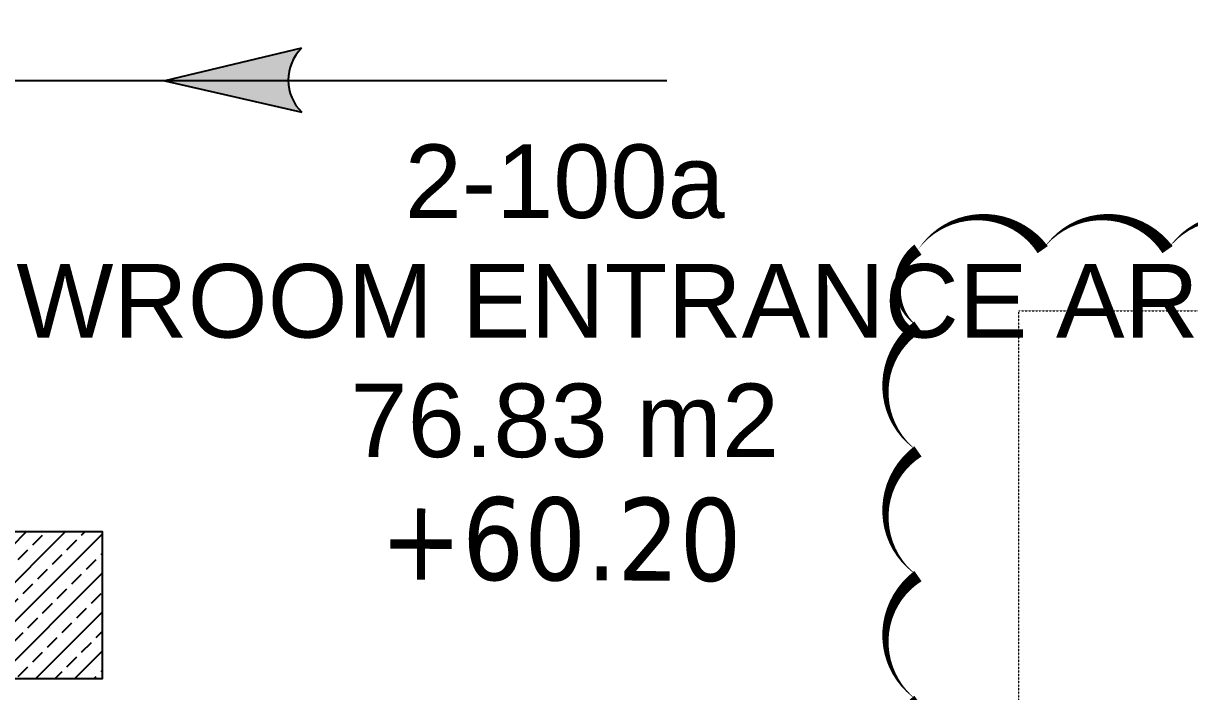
# Model space of a CAD drawing. Header units: metres. Extents: x -9891 to 773, y -8413 to 232.
# Drawn here: x -4241 to -3607, y -8075 to -7712 of the extents above; entities that cross this region are included whole.
import ezdxf
from ezdxf.enums import TextEntityAlignment as Align

# ---------------------------------------------------------------- set-up
doc = ezdxf.new("R2010")
doc.units = ezdxf.units.M
doc.header["$LTSCALE"] = 0.01
doc.header["$MEASUREMENT"] = 0
doc.linetypes.add('DASHED2', pattern=[9.525, 6.35, -3.175])
doc.layers.get('0').update_dxf_attribs({"color": 30, "lineweight": 0})
for name, color, linetype in [('6', 242, 'Continuous'), ('V-0_Hatch_Concrete', 252, 'Continuous'), ('V-2_Column', 160, 'Continuous'), ('V_KOT', 2, 'Continuous')]:
    doc.layers.add(name, color=color, linetype=linetype)
for name, color, linetype, lineweight in [('AI-040 @ 250', 2, 'Continuous', 20), ('HOLD', 7, 'Continuous', 0), ('SP2-Flooring', 4, 'DASHED2', 9)]:
    doc.layers.add(name, color=color, linetype=linetype, lineweight=lineweight)
doc.styles.add('ARIAL', font='arial.ttf', dxfattribs={"width": 0.9})

# ---------------------------------------------------------------- blocks, each defined once
blk = doc.blocks.new('*U8')
at = {"style": 'ARIAL'}
for tag, p in [('NO', (1.676, 0.8)), ('MAHAL', (1.676, -1.8)), ('ALAN', (1.676, -4.4))]:
    blk.add_attdef(tag, text='', height=1.6, dxfattribs=at).set_placement(p, align=Align.MIDDLE_CENTER)
blk = doc.blocks.new('150714_ARSA$0$Kolon 80x80')
at = {"layer": 'V-0_Hatch_Concrete'}
h = blk.add_hatch(dxfattribs=at)
h.set_pattern_fill('ANSI33', color=256, scale=0.6)
h.set_pattern_definition([(45, (-173.56495, -48.76922), (-0.10606602, 0.10606602), []), (45, (-173.45888, -48.76922), (-0.10606602, 0.10606602), [0.075, -0.0375])])
h.paths.add_polyline_path([(0, 0.8), (0.8, 0.8), (0.8, 0), (0, 0)])
at = {"layer": 'V-2_Column'}
blk.add_lwpolyline([(0, 0.8), (0.8, 0.8), (0.8, 0), (0, 0), (0, 0.8)], dxfattribs=at)
blk = doc.blocks.new('Slab_9_1', base_point=(-85902.5, -46600))
at = {"layer": 'SP2-Flooring', "color": 209}
for points in [[(-39000, -72200), (-38200, -72200), (-38200, -73000), (-38980, -73000)], [(-38980, -75100), (-38200, -75100), (-38200, -76100), (-33218.4, -76100), (-33218.4, -71000), (-33108.1, -71000), (-30850, -71000), (-30850, -67050), (-47400, -67050)]]:
    blk.add_lwpolyline(points, dxfattribs=at)
blk = doc.blocks.new('ok')
at = {"layer": '6'}
h = blk.add_hatch(color=256, dxfattribs=at)
edge = h.paths.add_edge_path()
edge.add_ellipse((1571515.97, 116941.68), major_axis=(-7.14, 7.19), ratio=1, start_angle=359.4528, end_angle=450.6895)
edge.add_line((1571508.87, 116934.46), (1571477.92, 116941.82))
edge.add_line((1571477.92, 116941.82), (1571508.9, 116948.94))
for p, q in [((1571477.92, 116941.82), (1571508.9, 116948.94)), ((1571508.87, 116934.46), (1571477.92, 116941.82))]:
    blk.add_line(p, q, dxfattribs=at)
at = {"layer": '6', "extrusion": (0, 0, -1)}
blk.add_ellipse((1571515.97, 116941.68), major_axis=(-7.14, 7.19), ratio=1, start_param=4.700354, end_param=6.292737, dxfattribs=at)
blk = doc.blocks.new('A$C6B6314DF')
at = {"layer": '6'}
blk.add_line((-40.9319, -78.2492), (-56.78, -78.2492), dxfattribs=at)
at = {"layer": '6', "extrusion": (0, 0, -1), "xscale": 0.0239999999999418, "yscale": 0.0239999999999418, "zscale": -0.0239999999999418, "rotation": 180}
blk.add_blockref('ok', (37759.1291, 2728.3545), dxfattribs=at)

msp = doc.modelspace()

# ---------------------------------------------------------------- linework, layer by layer
at = {"layer": 'HOLD'}
msp.add_lwpolyline([(-3551.96, -8351.61, 0, 6.78, -0.520567), (-3619.77, -8351.61, 0, 6.78, -0.520567), (-3687.58, -8351.61, 0, 6.78, -0.520567), (-3755.13, -8351.34, 0, 6.78, -0.520567), (-3755.13, -8283.53, 0, 6.78, -0.520567), (-3755.13, -8215.71, 0, 6.78, -0.520567), (-3755.13, -8147.9, 0, 6.78, -0.520567), (-3755.13, -8080.09, 0, 6.78, -0.520567), (-3755.13, -8012.27, 0, 6.78, -0.520567), (-3755.13, -7944.46, 0, 6.78, -0.520567), (-3755.13, -7876.64, 0, 6.78, -0.520567), (-3755.13, -7834.79, 0, 6.78, -0.520567), (-3687.32, -7834.79, 0, 6.78, -0.520567), (-3619.51, -7834.79, 0, 6.78, -0.520567), (-3551.69, -7834.79, 0, 6.78, -0.520567)], format="xyseb", dxfattribs=at)

# ---------------------------------------------------------------- block references
at = {"layer": '6', "xscale": 100, "yscale": 100, "zscale": 100}
msp.add_blockref('A$C6B6314DF', (201.56, 81.91), dxfattribs=at)
at = {"layer": 'AI-040 @ 250', "color": 2, "linetype": 'Continuous', "lineweight": 20, "xscale": 25, "yscale": 25, "zscale": 25}
msp.add_blockref('*U8', (-3988.97, -7817.61), dxfattribs=at).add_auto_attribs({'ALAN': '76.83 m2', 'MAHAL': 'SHOWROOM ENTRANCE AREA', 'NO': '2-100a'})
at = {"layer": 'SP2-Flooring', "color": 7, "linetype": 'Continuous', "lineweight": 20, "xscale": 0.1, "yscale": 0.1, "zscale": 0.1}
msp.add_blockref('Slab_9_1', (-8968.69, -5428.09), dxfattribs=at)
at = {"layer": 'V-2_Column', "xscale": 100, "yscale": 100, "zscale": 100}
msp.add_blockref('150714_ARSA$0$Kolon 80x80', (-4278.44, -8068.09), dxfattribs=at)

# ---------------------------------------------------------------- texts
at = {"layer": 'V_KOT', "insert": (-3851.03, -8015.77, -0.02), "char_height": 45, "width": 184.417, "attachment_point": 9, "rotation": 359.77768}
msp.add_mtext('\\pt45;{\\fTahoma|b0|i0|c162|p34;+60.20}', dxfattribs=at)

doc.saveas('drawing.dxf')
